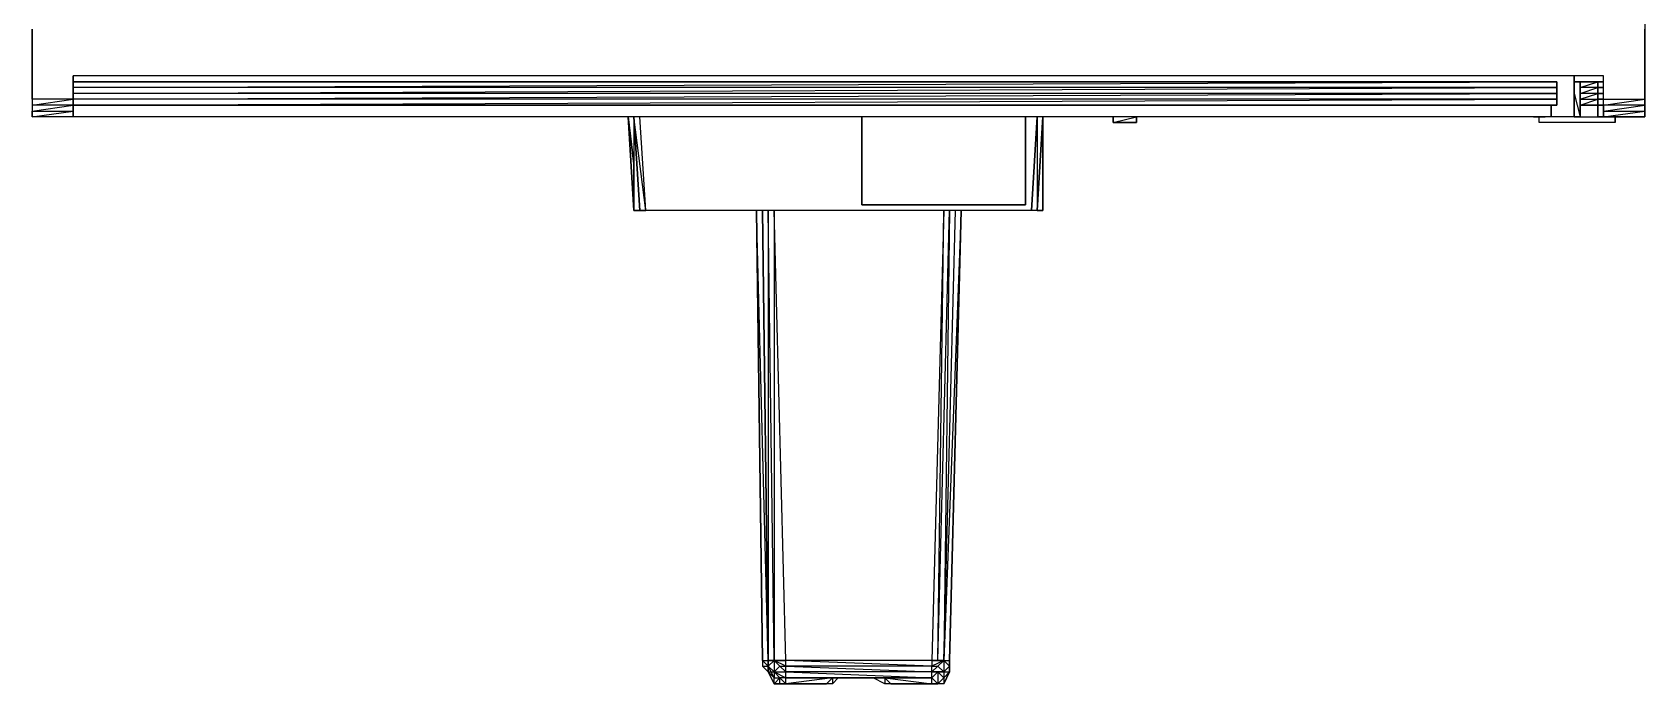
# Model space of a CAD drawing. Extents: x 0 to 105, y 0 to 125.
# Drawn here: x 0 to 105.4, y 0 to 42.6 of the extents above; entities that cross this region are included whole.
import ezdxf

# ---------------------------------------------------------------- set-up
doc = ezdxf.new("R2010")
doc.units = 0

# ---------------------------------------------------------------- blocks, each defined once
blk = doc.blocks.new('cvs-03')
at = {"extrusion": (0, -2e-16, -1), "flags": 128}
for points in [[(24223.31, 27451.09), (24220.61, 27451.09), (24220.61, 27455.67)], [(24220.61, 27482.79), (24220.61, 27482.41), (24220.61, 27477.44), (24220.61, 27455.67), (24220.61, 27451.09), (24220.61, 27450.7), (24220.61, 27450.32)], [(24223.31, 27450.32), (24223.31, 27450.7), (24223.31, 27451.09), (24223.31, 27452.61), (24323.35, 27452.61), (24323.35, 27451.09), (24326.02, 27451.09), (24326.02, 27455.67), (24326.02, 27451.09), (24326.02, 27450.7), (24326.02, 27450.32)], [(24223.31, 27450.7), (24223.31, 27451.09), (24223.31, 27452.61), (24323.35, 27452.61)], [(24226.74, 27449.94), (24323.35, 27449.94), (24323.35, 27450.7), (24323.35, 27451.09), (24323.35, 27451.47), (24323.35, 27451.85), (24323.35, 27452.23), (24226.36, 27452.23)], [(24226.36, 27451.47), (24226.36, 27451.09), (24323.35, 27451.09), (24323.35, 27450.7), (24226.36, 27451.09), (24226.36, 27450.7)], [(24226.36, 27452.23), (24226.36, 27451.85)], [(24226.36, 27451.85), (24226.36, 27451.47)], [(24225.22, 27451.47), (24224.84, 27449.94)], [(24224.84, 27450.7), (24224.84, 27451.09), (24223.69, 27451.09), (24223.69, 27451.47)], [(24223.69, 27452.23), (24223.31, 27452.23)], [(24223.69, 27452.23), (24223.69, 27451.85)], [(24223.69, 27451.85), (24223.69, 27451.47)], [(24326.02, 27451.09), (24326.02, 27450.7), (24323.35, 27451.09)], [(24326.02, 27450.32), (24323.35, 27450.32), (24323.35, 27450.7)], [(24226.74, 27449.94), (24323.35, 27449.94), (24323.35, 27450.7)], [(24226.74, 27449.94), (24226.74, 27450.7)], [(24223.31, 27450.7), (24223.31, 27450.32), (24220.61, 27450.7), (24220.61, 27450.32)], [(24223.31, 27449.94), (24220.61, 27449.94), (24223.31, 27449.94), (24220.61, 27450.32)], [(24223.31, 27450.32), (24220.61, 27450.32)], [(24323.35, 27449.94), (24326.02, 27449.94)], [(24286.69, 27443.81), (24287.07, 27449.94), (24286.69, 27446.87), (24286.69, 27446.48), (24286.69, 27446.87), (24287.07, 27449.94)], [(24259.95, 27449.94), (24259.95, 27443.81), (24260.33, 27443.81), (24260.71, 27443.81), (24285.92, 27443.81), (24286.31, 27443.81), (24286.69, 27443.81)], [(24260.33, 27449.94), (24260.33, 27443.81), (24260.71, 27443.81), (24260.33, 27449.94), (24260.71, 27443.81), (24285.92, 27443.81), (24286.31, 27449.94)], [(24255.37, 27449.56), (24253.84, 27449.94)], [(24255.37, 27449.56), (24253.84, 27449.56)], [(24253.84, 27449.56), (24255.37, 27449.56)], [(24222.55, 27449.94), (24222.55, 27449.56), (24227.51, 27449.56), (24227.51, 27449.94), (24227.89, 27449.94)], [(24227.51, 27449.94), (24227.13, 27449.94)], [(24222.55, 27449.56), (24227.51, 27449.56), (24227.51, 27449.94)], [(24225.22, 27449.94), (24226.74, 27449.94)], [(24225.22, 27449.94), (24226.74, 27449.94)], [(24222.55, 27449.94), (24223.31, 27449.94)], [(24259.95, 27445.72), (24259.95, 27444.96)], [(24278.29, 27414.4), (24278.67, 27443.81), (24278.29, 27414.4), (24278.29, 27414.02)], [(24266.06, 27415.16), (24266.06, 27414.4), (24265.29, 27443.81), (24266.06, 27414.4), (24266.06, 27414.02), (24266.06, 27413.64), (24266.06, 27414.02), (24266.44, 27414.4), (24266.82, 27414.4), (24266.44, 27443.81), (24267.22, 27414.4), (24267.22, 27414.02), (24276.76, 27414.4)], [(24266.82, 27414.4), (24266.06, 27443.81), (24266.44, 27414.4), (24265.67, 27443.81)], [(24266.06, 27414.4), (24265.29, 27443.81), (24266.44, 27414.4), (24266.06, 27414.4), (24266.06, 27414.02), (24266.06, 27414.4), (24266.06, 27413.64), (24266.06, 27414.02), (24266.44, 27413.64), (24266.06, 27413.64), (24266.44, 27413.26)], [(24273.33, 27413.26), (24276.76, 27413.26), (24276.76, 27413.64), (24276.76, 27414.02), (24276.76, 27414.4), (24277.53, 27414.4), (24277.53, 27413.64), (24277.91, 27414.02)], [(24267.22, 27414.4), (24276.76, 27414.4)], [(24266.44, 27414.4), (24266.44, 27413.64), (24266.82, 27413.64), (24267.22, 27413.64)], [(24277.91, 27414.02), (24277.91, 27413.64), (24277.53, 27413.64)], [(24277.91, 27413.64), (24277.53, 27413.64), (24277.53, 27413.26), (24277.15, 27413.26), (24277.53, 27413.64), (24276.76, 27413.26), (24277.15, 27413.26), (24276.76, 27412.87), (24276.76, 27413.26), (24273.71, 27413.26), (24276.76, 27412.87)], [(24276.76, 27412.87), (24277.15, 27412.87)], [(24276.76, 27413.26), (24272.57, 27413.26), (24273.33, 27413.26), (24273.71, 27412.87), (24274.09, 27412.87), (24274.47, 27412.87), (24274.86, 27412.87), (24276.76, 27412.87), (24274.47, 27412.87)], [(24272.57, 27413.26), (24273.33, 27413.26), (24273.71, 27413.26), (24274.09, 27412.87)], [(24273.71, 27413.26), (24273.71, 27412.87)], [(24271.42, 27413.26), (24272.18, 27413.26), (24271.42, 27413.26), (24267.22, 27413.26)], [(24267.22, 27412.87), (24269.89, 27412.87), (24270.28, 27412.87), (24271.04, 27413.26), (24270.66, 27413.26)], [(24269.89, 27412.87), (24270.28, 27413.26), (24267.22, 27412.87), (24267.22, 27413.26)], [(24270.28, 27413.26), (24270.28, 27412.87)], [(24269.13, 27412.87), (24267.22, 27412.87), (24269.13, 27412.87), (24269.51, 27412.87)]]:
    blk.add_lwpolyline(points, dxfattribs=at)
for points in [[(24220.61, 27450.32), (24220.61, 27455.28)], [(24323.35, 27451.09), (24323.35, 27450.7), (24323.35, 27451.09), (24323.35, 27451.47), (24323.35, 27451.85), (24323.35, 27452.23), (24323.35, 27452.61)], [(24225.22, 27449.94), (24225.22, 27452.61)], [(24226.36, 27452.23), (24323.35, 27452.23), (24323.35, 27451.85)], [(24226.36, 27452.23), (24323.35, 27452.23)], [(24226.36, 27451.85), (24323.35, 27451.85), (24323.35, 27451.47)], [(24226.36, 27451.47), (24323.35, 27451.47), (24323.35, 27451.09)], [(24226.36, 27451.47), (24226.36, 27451.09), (24226.36, 27450.7), (24226.36, 27452.23), (24226.36, 27451.85)], [(24224.84, 27452.23), (24225.22, 27452.23)], [(24224.84, 27452.23), (24225.22, 27452.23)], [(24224.84, 27449.94), (24223.69, 27449.94), (24223.31, 27449.94), (24223.69, 27449.94), (24223.69, 27450.7), (24223.31, 27450.7), (24223.69, 27450.7), (24223.69, 27451.09), (24223.31, 27451.09), (24223.69, 27451.09), (24223.69, 27451.47), (24223.31, 27451.47), (24223.69, 27451.47), (24223.69, 27451.85), (24223.31, 27451.85), (24223.69, 27451.85), (24223.69, 27452.23), (24224.84, 27452.23), (24224.84, 27451.85), (24224.84, 27451.47), (24224.84, 27451.09), (24224.84, 27450.7), (24224.84, 27449.94), (24225.22, 27449.94)], [(24223.69, 27452.23), (24224.84, 27452.23), (24224.84, 27451.85)], [(24223.69, 27452.23), (24224.84, 27452.23)], [(24224.84, 27452.23), (24224.84, 27449.94)], [(24223.69, 27451.85), (24224.84, 27451.85), (24224.84, 27451.47)], [(24223.69, 27451.47), (24224.84, 27451.47), (24224.84, 27451.09)], [(24223.31, 27452.23), (24223.69, 27452.23)], [(24223.69, 27451.85), (24223.69, 27452.23), (24223.69, 27451.85)], [(24223.69, 27452.23), (24223.31, 27452.23)], [(24223.69, 27451.47), (24223.69, 27451.85), (24223.69, 27451.47)], [(24223.69, 27451.09), (24223.69, 27450.7), (24223.69, 27451.09), (24223.69, 27451.47), (24223.69, 27451.09)], [(24323.35, 27450.7), (24326.02, 27450.7), (24326.02, 27450.32)], [(24323.35, 27449.94), (24326.02, 27449.94), (24323.35, 27450.32)], [(24326.02, 27450.32), (24326.02, 27449.94)], [(24323.35, 27450.7), (24323.35, 27450.32), (24323.35, 27449.94)], [(24226.36, 27450.7), (24323.35, 27450.7), (24226.36, 27450.7)], [(24323.35, 27450.7), (24226.36, 27450.7)], [(24226.74, 27450.7), (24226.74, 27449.94)], [(24226.74, 27449.94), (24226.74, 27450.7)], [(24223.69, 27450.7), (24224.84, 27450.7), (24223.69, 27451.09)], [(24223.69, 27450.7), (24224.84, 27450.7), (24223.69, 27450.7)], [(24224.84, 27450.7), (24224.84, 27449.94), (24223.69, 27449.94), (24223.69, 27450.7)], [(24223.69, 27449.94), (24223.69, 27450.7), (24223.69, 27449.94)], [(24223.69, 27450.7), (24223.31, 27450.7)], [(24220.61, 27451.09), (24220.61, 27450.7), (24223.31, 27450.7)], [(24223.31, 27450.32), (24223.31, 27449.94)], [(24220.61, 27449.94), (24220.61, 27450.32)], [(24220.61, 27450.32), (24220.61, 27449.94)], [(24286.69, 27443.81), (24287.07, 27449.94), (24286.69, 27443.81)], [(24286.69, 27443.81), (24287.07, 27449.94)], [(24286.69, 27443.81), (24286.31, 27443.81), (24286.69, 27449.94)], [(24286.31, 27443.81), (24285.92, 27443.81), (24286.69, 27449.94)], [(24271.8, 27449.94), (24271.8, 27444.19)], [(24271.8, 27444.19), (24261.09, 27444.19), (24261.09, 27449.94), (24261.09, 27444.19)], [(24260.33, 27443.81), (24259.95, 27449.94)], [(24259.95, 27449.94), (24260.33, 27443.81), (24259.95, 27443.81)], [(24259.95, 27449.94), (24259.95, 27446.87)], [(24255.37, 27449.94), (24255.37, 27449.56)], [(24253.84, 27449.56), (24255.37, 27449.56), (24253.84, 27449.56)], [(24253.84, 27449.56), (24253.84, 27449.94)], [(24227.89, 27449.94), (24227.13, 27449.94)], [(24227.51, 27449.94), (24227.13, 27449.94)], [(24227.51, 27449.94), (24227.13, 27449.94)], [(24223.31, 27449.94), (24222.55, 27449.94)], [(24223.31, 27449.94), (24222.55, 27449.94)], [(24223.31, 27449.94), (24222.55, 27449.94)], [(24222.55, 27449.94), (24222.55, 27449.56), (24222.55, 27449.94)], [(24286.69, 27445.72), (24286.69, 27446.48), (24286.69, 27445.72)], [(24286.69, 27445.72), (24286.69, 27444.96)], [(24259.95, 27445.72), (24259.95, 27444.96), (24259.95, 27445.72)], [(24259.95, 27444.58), (24259.95, 27444.96)], [(24259.95, 27444.19), (24259.95, 27444.58)], [(24278.67, 27443.81), (24278.29, 27414.4), (24277.91, 27414.4), (24277.53, 27414.4), (24276.76, 27414.4), (24277.53, 27443.81), (24277.53, 27414.4), (24277.91, 27443.81), (24277.91, 27414.4), (24278.29, 27443.81), (24277.91, 27414.4)], [(24277.91, 27414.02), (24278.29, 27414.4), (24278.29, 27414.02), (24277.91, 27414.02)], [(24278.29, 27414.4), (24278.29, 27414.02), (24277.91, 27413.64), (24277.91, 27414.02), (24277.91, 27414.4), (24277.91, 27414.02)], [(24277.91, 27414.02), (24277.53, 27414.4), (24277.91, 27414.4)], [(24277.53, 27414.4), (24277.15, 27414.02), (24276.76, 27414.02), (24277.53, 27414.4)], [(24266.82, 27414.02), (24266.44, 27414.4), (24267.22, 27414.02)], [(24266.44, 27414.4), (24266.82, 27414.4), (24267.22, 27414.4)], [(24266.06, 27414.4), (24266.06, 27414.02), (24266.06, 27414.4)], [(24278.29, 27414.02), (24277.91, 27413.64)], [(24277.91, 27414.02), (24277.91, 27413.64), (24277.53, 27413.26), (24277.91, 27414.02)], [(24277.53, 27413.26), (24277.91, 27413.64), (24277.53, 27412.87), (24277.91, 27413.64), (24277.53, 27412.87), (24277.53, 27413.26)], [(24277.53, 27413.64), (24276.76, 27413.64), (24277.15, 27414.02), (24277.53, 27413.64)], [(24267.22, 27414.02), (24276.76, 27414.02), (24267.22, 27413.64), (24267.22, 27414.02)], [(24267.22, 27413.64), (24276.76, 27413.64), (24267.22, 27413.26), (24267.22, 27413.64)], [(24267.22, 27413.64), (24266.44, 27413.64), (24266.82, 27414.02), (24267.22, 27413.64)], [(24267.22, 27413.26), (24266.82, 27413.64), (24266.82, 27412.87), (24266.44, 27413.26), (24266.44, 27412.87), (24266.82, 27412.87), (24267.22, 27412.87), (24266.82, 27412.87)], [(24266.44, 27413.26), (24266.82, 27413.64), (24266.44, 27413.64)], [(24266.06, 27414.02), (24266.44, 27413.64)], [(24266.44, 27412.87), (24266.06, 27413.64)], [(24277.15, 27413.26), (24277.53, 27412.87), (24277.15, 27412.87), (24277.53, 27412.87), (24277.15, 27412.87), (24277.15, 27413.26)], [(24277.15, 27412.87), (24276.76, 27412.87)], [(24276.76, 27413.26), (24267.22, 27413.26), (24272.18, 27413.26), (24276.76, 27413.26)], [(24274.47, 27412.87), (24274.09, 27412.87), (24276.76, 27412.87), (24274.86, 27412.87)], [(24274.86, 27412.87), (24276.76, 27412.87), (24274.86, 27412.87)], [(24272.57, 27413.26), (24272.18, 27413.26)], [(24271.04, 27413.26), (24271.42, 27413.26), (24271.04, 27413.26), (24267.22, 27413.26), (24270.28, 27413.26)], [(24269.51, 27412.87), (24269.89, 27412.87), (24269.51, 27412.87), (24267.22, 27412.87), (24269.13, 27412.87)], [(24267.22, 27412.87), (24269.13, 27412.87), (24267.22, 27412.87)]]:
    blk.add_lwpolyline(points, close=True, dxfattribs=at)

msp = doc.modelspace()

# ---------------------------------------------------------------- block references
msp.add_blockref('cvs-03', (24326.02, -27412.87))

doc.saveas('drawing.dxf')
